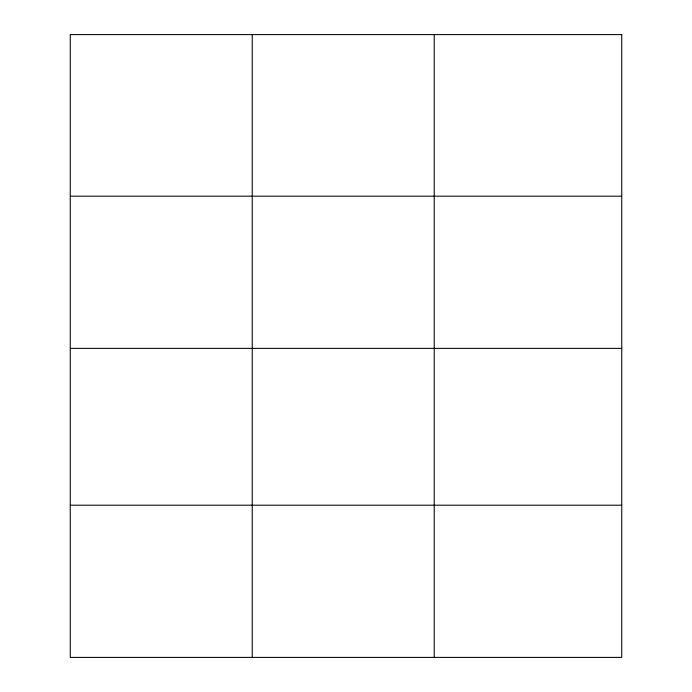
<?xml version="1.0" encoding="UTF-8"?>
<svg xmlns="http://www.w3.org/2000/svg" width="692" height="692" viewBox="0 0 692 692"><rect width="100%" height="100%" fill="white"/><g stroke="black" fill="none" stroke-linecap="round" stroke-linejoin="round"><path stroke-width="1.04" d="M70.264 196.182L621.736 196.182M70.264 348.387L621.736 348.387M70.264 505.203L621.736 505.203M434.239 34.6L434.239 657.4M252.251 34.6L252.251 657.4M621.736 34.6L70.264 34.6L70.264 657.4L621.736 657.4L621.736 34.6"/></g></svg>
